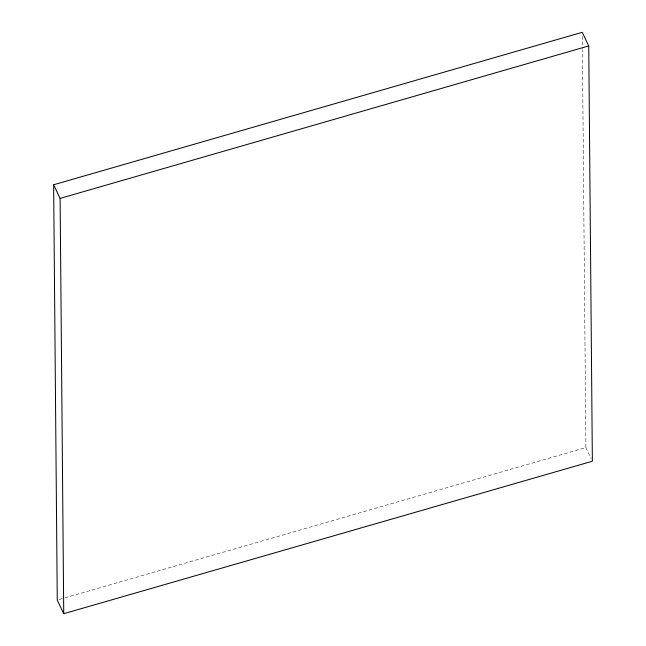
<?xml version="1.0" encoding="UTF-8"?>
<svg xmlns="http://www.w3.org/2000/svg" width="646" height="646" viewBox="0 0 646 646"><rect width="100%" height="100%" fill="white"/><g stroke="black" fill="none" stroke-linecap="round" stroke-linejoin="round"><path stroke-width="0.48" stroke-dasharray="3.23 2.42" d="M59.198 599.512L64.035 598.115M65.004 597.833L585.89 447.597L582.409 49.435M585.89 447.597L591.074 458.507M582.296 36.329L582.401 48.426"/><path stroke-width="0.97" d="M53.634 184.772L582.264 32.3L588.74 45.931L592.366 461.228L63.736 613.7L57.26 600.069L53.634 184.772L60.11 198.403L63.736 613.7M60.11 198.403L588.74 45.931"/></g></svg>
